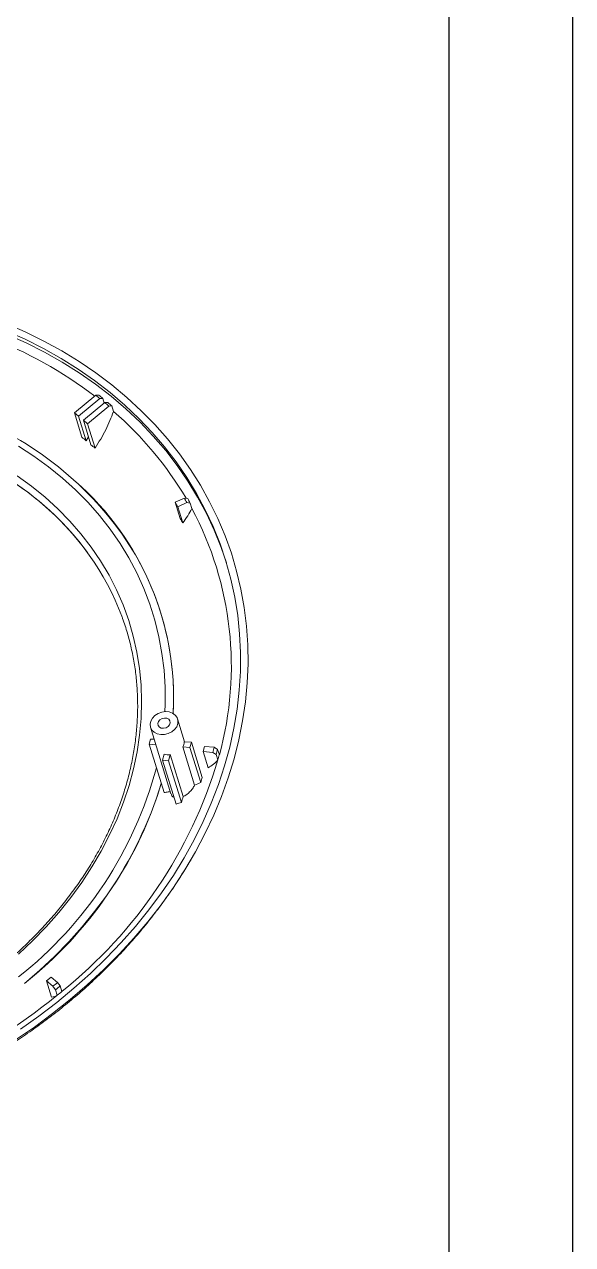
# Model space of a CAD drawing. Header units: inches. Extents: x 2104 to 3832, y 410 to 823.
# Drawn here: x 2644.5 to 2688.1, y 506.7 to 603.6 of the extents above; entities that cross this region are included whole.
import ezdxf

# ---------------------------------------------------------------- set-up
doc = ezdxf.new("R2010")
doc.units = ezdxf.units.IN

msp = doc.modelspace()

# ---------------------------------------------------------------- linework, layer by layer
for p, q in [((2688.052, 822.657), (2688.052, 409.797)), ((2678.222, 812.827), (2678.222, 419.627))]:
    msp.add_line(p, q)
at = {"color": 7, "linetype": 'Continuous', "lineweight": 15}
for p, q in [((2648.479, 572.779), (2650.176, 574.179)), ((2650.505, 573.914), (2648.803, 572.509)), ((2650.176, 574.179), (2650.406, 574.187)), ((2650.735, 573.922), (2650.505, 573.914)), ((2650.848, 573.552), (2650.735, 573.922)), ((2648.803, 572.509), (2648.479, 572.779)), ((2649.076, 570.837), (2648.479, 572.779)), ((2649.191, 572.186), (2650.894, 573.59)), ((2651.212, 573.316), (2649.515, 571.916)), ((2650.894, 573.59), (2651.123, 573.598)), ((2651.442, 573.324), (2651.212, 573.316)), ((2651.576, 572.89), (2651.442, 573.324)), ((2649.4, 570.565), (2648.803, 572.509)), ((2649.515, 571.916), (2649.191, 572.186)), ((2649.789, 570.241), (2649.191, 572.186)), ((2650.112, 569.974), (2649.515, 571.916)), ((2649.4, 570.565), (2649.592, 570.883)), ((2648.56, 567.334), (2648.557, 567.336)), ((2656.487, 565.673), (2657.209, 566.003)), ((2657.209, 566.003), (2657.48, 565.962)), ((2656.681, 565.322), (2656.487, 565.673)), ((2656.883, 564.383), (2656.487, 565.673)), ((2657.403, 565.652), (2656.681, 565.322)), ((2657.077, 564.032), (2656.681, 565.322)), ((2657.674, 565.611), (2657.403, 565.652)), ((2657.807, 565.177), (2657.674, 565.611)), ((2649.52, 561.677), (2649.519, 561.678)), ((2654.523, 547.799), (2656.148, 542.511)), ((2657.229, 546.652), (2656.674, 548.46)), ((2654.521, 546.87), (2654.412, 546.464)), ((2654.816, 546.846), (2654.521, 546.87)), ((2657.764, 546.609), (2657.195, 546.655)), ((2657.655, 546.203), (2657.764, 546.609)), ((2658.62, 543.823), (2657.764, 546.609)), ((2655.596, 542.61), (2654.412, 546.464)), ((2654.412, 546.464), (2654.946, 546.421)), ((2655.608, 545.666), (2655.479, 545.185)), ((2657.086, 546.249), (2658.02, 543.207)), ((2657.086, 546.249), (2657.655, 546.203)), ((2658.508, 543.425), (2657.655, 546.203)), ((2658.696, 545.87), (2658.805, 546.275)), ((2659.092, 544.581), (2658.696, 545.87)), ((2659.462, 545.808), (2658.696, 545.87)), ((2658.805, 546.275), (2659.571, 546.214)), ((2659.746, 545.644), (2659.462, 545.808)), ((2659.571, 546.214), (2659.855, 546.05)), ((2659.88, 545.209), (2659.746, 545.644)), ((2659.989, 545.615), (2659.855, 546.05)), ((2655.479, 545.185), (2655.958, 545.146)), ((2656.547, 541.708), (2655.479, 545.185)), ((2655.958, 545.146), (2656.088, 545.627)), ((2656.979, 541.824), (2655.958, 545.146)), ((2657.113, 542.292), (2656.088, 545.627)), ((2657.647, 537.147), (2657.714, 537.257)), ((2646.255, 527.662), (2646.625, 527.967)), ((2646.651, 526.373), (2646.255, 527.662)), ((2646.772, 527.231), (2646.255, 527.662)), ((2646.625, 527.967), (2647.143, 527.536)), ((2646.979, 526.951), (2646.772, 527.231)), ((2647.143, 527.536), (2647.349, 527.257)), ((2647.483, 526.822), (2647.349, 527.257)), ((2647.112, 526.517), (2646.979, 526.951))]:
    msp.add_line(p, q, dxfattribs=at)
at = {"color": 7, "linetype": 'Continuous', "lineweight": 15, "flags": 128}
for points in [[(2643.053, 579.876), (2644.576, 579.207), (2646.052, 578.478), (2647.48, 577.691), (2648.855, 576.847), (2650.176, 575.949), (2651.439, 574.997), (2652.643, 573.995), (2653.785, 572.943), (2654.862, 571.844), (2655.874, 570.7), (2656.816, 569.513), (2657.689, 568.286), (2658.489, 567.02), (2659.216, 565.719), (2659.868, 564.385), (2660.444, 563.021), (2660.943, 561.628), (2661.363, 560.211), (2661.704, 558.771), (2661.965, 557.312), (2662.147, 555.837), (2662.247, 554.347), (2662.266, 552.847), (2662.205, 551.339), (2662.063, 549.826), (2661.84, 548.312), (2661.537, 546.798), (2661.155, 545.288), (2660.694, 543.785), (2660.155, 542.292), (2659.54, 540.812), (2658.849, 539.348), (2658.083, 537.902), (2657.245, 536.478), (2656.336, 535.077), (2655.358, 533.704), (2654.312, 532.36), (2653.201, 531.049), (2652.027, 529.772), (2650.792, 528.533), (2649.498, 527.333), (2648.149, 526.176)], [(2644.185, 523.826), (2645.652, 524.86), (2647.07, 525.942), (2648.437, 527.069), (2649.748, 528.239), (2651.003, 529.451), (2652.198, 530.701), (2653.331, 531.986), (2654.399, 533.306), (2655.401, 534.656), (2656.335, 536.034), (2657.198, 537.438), (2657.99, 538.864), (2658.708, 540.311), (2659.35, 541.774), (2659.917, 543.251), (2660.406, 544.739), (2660.817, 546.235), (2661.149, 547.737), (2661.401, 549.241), (2661.572, 550.743), (2661.663, 552.243), (2661.673, 553.735), (2661.602, 555.218), (2661.45, 556.687), (2661.218, 558.142), (2660.906, 559.578), (2660.515, 560.992), (2660.045, 562.383), (2659.497, 563.746), (2658.873, 565.08), (2658.174, 566.382), (2657.401, 567.649), (2656.555, 568.878), (2655.638, 570.068), (2654.653, 571.216), (2653.601, 572.319), (2652.483, 573.375), (2651.304, 574.383), (2650.064, 575.34), (2648.766, 576.244), (2647.413, 577.095), (2646.007, 577.888), (2644.552, 578.625), (2643.049, 579.302)], [(2660.557, 560.853), (2660.134, 562.093), (2659.586, 563.457), (2658.962, 564.791), (2658.263, 566.092), (2657.49, 567.359), (2656.644, 568.589), (2655.727, 569.778), (2654.742, 570.926), (2653.69, 572.029), (2652.572, 573.086), (2651.393, 574.093), (2650.153, 575.05), (2648.855, 575.955), (2647.502, 576.805), (2646.096, 577.599), (2644.641, 578.335), (2643.138, 579.012)], [(2654.869, 548.736), (2654.672, 548.528), (2654.543, 548.291), (2654.492, 548.041), (2654.523, 547.798), (2654.634, 547.58), (2654.817, 547.402), (2655.057, 547.278), (2655.338, 547.218), (2655.638, 547.225), (2655.935, 547.299), (2656.207, 547.434), (2656.434, 547.622), (2656.599, 547.846), (2656.69, 548.092), (2656.699, 548.341), (2656.628, 548.574), (2656.479, 548.774), (2656.266, 548.926), (2656.003, 549.019), (2655.71, 549.046), (2655.409, 549.005), (2655.121, 548.899), (2654.869, 548.736)], [(2655.274, 548.399), (2655.157, 548.262), (2655.107, 548.104), (2655.132, 547.95), (2655.228, 547.824), (2655.38, 547.744), (2655.565, 547.723), (2655.756, 547.763), (2655.922, 547.86), (2656.039, 547.997), (2656.089, 548.155), (2656.064, 548.308), (2655.969, 548.435), (2655.816, 548.515), (2655.631, 548.536), (2655.441, 548.495), (2655.274, 548.399)], [(2648.149, 526.176), (2646.746, 525.063), (2645.293, 523.996), (2643.792, 522.978)]]:
    msp.add_lwpolyline(points, dxfattribs=at)
at = {"color": 8, "linetype": 'Continuous', "lineweight": 15, "flags": 128}
for points in [[(2655.65, 549.043), (2655.674, 549.615), (2655.674, 550.978), (2655.593, 552.331), (2655.431, 553.671), (2655.189, 554.994), (2654.867, 556.297), (2654.467, 557.578), (2653.988, 558.832), (2653.433, 560.058), (2652.802, 561.252), (2652.098, 562.412), (2651.321, 563.534), (2650.473, 564.616), (2649.557, 565.655), (2648.575, 566.649), (2647.529, 567.596), (2646.421, 568.494), (2645.254, 569.339), (2644.032, 570.131)], [(2643.937, 567.771), (2645.072, 566.95), (2646.149, 566.077), (2647.163, 565.155), (2648.114, 564.185), (2648.997, 563.17), (2649.812, 562.113), (2650.556, 561.016), (2651.227, 559.883), (2651.823, 558.715), (2652.344, 557.516), (2652.787, 556.288), (2653.152, 555.036), (2653.437, 553.762), (2653.642, 552.469), (2653.767, 551.161), (2653.81, 549.841), (2653.773, 548.512), (2653.654, 547.178), (2653.455, 545.841), (2653.176, 544.506), (2652.818, 543.176), (2652.381, 541.854), (2651.866, 540.543), (2651.275, 539.247), (2650.61, 537.968), (2649.872, 536.711), (2649.062, 535.479), (2648.184, 534.274), (2647.238, 533.099), (2646.229, 531.958), (2645.157, 530.853), (2644.026, 529.788)], [(2655.371, 543.342), (2655.073, 542.373), (2654.584, 541.003), (2654.017, 539.647), (2653.375, 538.306), (2652.659, 536.985), (2651.871, 535.686), (2651.012, 534.412), (2650.084, 533.166), (2649.091, 531.951), (2648.033, 530.77), (2646.913, 529.626), (2645.735, 528.522), (2644.5, 527.459)]]:
    msp.add_lwpolyline(points, dxfattribs=at)
at = {"color": 7, "linetype": 'Continuous', "lineweight": 15}
for centre, radius, start, end in [((2629.377, 546.854), 34.228, 52.76705, 68.9229), ((2631.104, 550.22), 30.623, 50.68833, 51.47941), ((2631.213, 550.084), 30.811, 50.68539, 51.47162), ((2631.44, 550.624), 30.098, 48.93333, 49.73358), ((2631.549, 550.487), 30.286, 48.94124, 49.73653), ((2633.287, 551.726), 27.971, 30.67833, 49.16823), ((2630.409, 547.558), 26.834, 33.19878, 69.29112), ((2630.582, 547.682), 23.548, 36.46427, 58.38764), ((2633.443, 550.121), 22.909, 356.93684, 48.70969), ((2634.451, 553.22), 26.103, 28.44341, 29.32329), ((2631.896, 548.887), 21.774, 20.82877, 49.86046), ((2634.58, 553.101), 26.264, 28.44612, 29.32058), ((2634.41, 552.665), 26.532, 344.59089, 28.13688), ((2656.353, 546.664), 0.842, 330.48983, 359.37842), ((2655.947, 546.875), 1.256, 254.34857, 276.43764), ((2630.483, 553.826), 30.068, 344.53377, 345.33448), ((2630.587, 553.711), 30.254, 344.53623, 345.33201), ((2624.183, 555.904), 37.264, 308.70118, 343.3218), ((2630.72, 553.276), 30.254, 344.53623, 345.33201), ((2624.324, 552.927), 32.497, 308.38365, 342.83292), ((2618.415, 561.98), 44.851, 309.21648, 309.82981), ((2618.444, 561.915), 45.13, 309.21837, 309.82792), ((2615.931, 565.211), 49.694, 280.36527, 308.86329), ((2618.578, 561.481), 45.13, 309.21837, 309.82792)]:
    msp.add_arc(centre, radius, start, end, dxfattribs=at)
at = {"color": 8, "linetype": 'Continuous', "lineweight": 15}
for centre, radius, start, end in [((2629.6, 546.401), 25.155, 49.51292, 58.01534), ((2633.757, 550.187), 22.596, 356.73035, 32.27024), ((2624.522, 552.756), 31.542, 308.23222, 344.99322)]:
    msp.add_arc(centre, radius, start, end, dxfattribs=at)
at = {"color": 7, "linetype": 'Continuous', "lineweight": 15}
for points, knots in [([(2650.112, 569.974), (2650.429, 570.455), (2650.714, 570.939), (2651.084, 571.669), (2651.197, 571.913), (2651.404, 572.404), (2651.496, 572.648), (2651.576, 572.89)], [0, 0, 0, 0, 0.5, 0.5, 0.75, 0.75, 1, 1, 1, 1]), ([(2652.218, 556.671), (2652.247, 556.597), (2652.427, 556.145), (2652.691, 555.29), (2653.002, 554.109), (2653.237, 552.908), (2653.401, 551.691), (2653.492, 550.462), (2653.511, 549.222), (2653.457, 547.976), (2653.331, 546.725), (2653.133, 545.473), (2652.864, 544.223), (2652.523, 542.977), (2652.113, 541.738), (2651.633, 540.509), (2651.085, 539.292), (2650.47, 538.092), (2649.79, 536.909), (2649.046, 535.748), (2648.24, 534.61), (2647.373, 533.498), (2646.449, 532.415), (2645.467, 531.363), (2644.432, 530.345), (2643.345, 529.362), (2642.209, 528.418), (2641.026, 527.514), (2639.799, 526.652), (2638.531, 525.835), (2637.224, 525.064), (2635.883, 524.341), (2634.509, 523.668), (2633.106, 523.046), (2631.677, 522.476), (2630.225, 521.96), (2628.754, 521.503), (2627.588, 521.176), (2626.91, 521.023), (2626.732, 520.982)], [0, 0, 0, 0, 0.005518, 0.033741, 0.061967, 0.090193, 0.118416, 0.146633, 0.174844, 0.203046, 0.231237, 0.259418, 0.287588, 0.315747, 0.343895, 0.372033, 0.400161, 0.428281, 0.456394, 0.484499, 0.512599, 0.540695, 0.568786, 0.596874, 0.62496, 0.653044, 0.681126, 0.709207, 0.737287, 0.765367, 0.793446, 0.821525, 0.849603, 0.877682, 0.90576, 0.933838, 0.961916, 0.989994, 1, 1, 1, 1]), ([(2657.113, 542.292), (2657.201, 542.334), (2657.291, 542.387), (2657.465, 542.512), (2657.548, 542.583), (2657.708, 542.743), (2657.783, 542.83), (2657.883, 542.968), (2657.915, 543.016), (2657.972, 543.112), (2657.998, 543.159), (2658.02, 543.207)], [0, 0, 0, 0, 0.25, 0.25, 0.5, 0.5, 0.75, 0.75, 0.875, 0.875, 1, 1, 1, 1]), ([(2656.093, 542.691), (2656.04, 542.681), (2655.986, 542.672), (2655.877, 542.654), (2655.765, 542.635), (2655.653, 542.618), (2655.596, 542.61)], [0, 0, 0, 0, 0.324659, 0.324726, 0.662014, 1, 1, 1, 1]), ([(2656.16, 542.515), (2656.171, 542.476), (2656.202, 542.358), (2656.29, 542.263), (2656.375, 542.241), (2656.384, 542.239)], [0, 0, 0, 0, 0.311318, 0.930144, 1, 1, 1, 1]), ([(2597.602, 518.337), (2597.86, 518.218), (2598.595, 517.88), (2599.84, 517.38), (2601.332, 516.836), (2602.854, 516.35), (2604.401, 515.918), (2605.971, 515.543), (2607.561, 515.224), (2609.169, 514.962), (2610.792, 514.757), (2612.426, 514.609), (2614.07, 514.517), (2615.72, 514.482), (2617.373, 514.503), (2619.023, 514.58), (2620.667, 514.711), (2622.296, 514.894), (2623.895, 515.127), (2625.431, 515.4), (2626.813, 515.689), (2628.011, 515.971), (2629.311, 516.307), (2630.81, 516.74), (2632.2, 517.194), (2633.397, 517.618), (2634.416, 518.002), (2635.62, 518.489), (2636.872, 519.033), (2638.167, 519.64), (2639.486, 520.304), (2640.815, 521.024), (2642.144, 521.796), (2643.465, 522.62), (2644.771, 523.494), (2646.057, 524.417), (2647.317, 525.386), (2648.547, 526.399), (2649.744, 527.457), (2650.903, 528.556), (2652.023, 529.696), (2653.099, 530.873), (2654.128, 532.088), (2655.11, 533.337), (2656.038, 534.62), (2656.861, 535.843), (2657.347, 536.651), (2657.564, 537.011)], [0, 0, 0, 0, 0.0130776, 0.0371257, 0.0611914, 0.0852701, 0.1093565, 0.1334458, 0.1575331, 0.1816133, 0.2056812, 0.2297306, 0.2537538, 0.2777404, 0.301676, 0.3255382, 0.3492901, 0.3728658, 0.3961316, 0.4187708, 0.4397999, 0.4566284, 0.4714475, 0.497273, 0.5233821, 0.5340082, 0.5516465, 0.5699757, 0.5896504, 0.6101962, 0.6314217, 0.6531743, 0.6753451, 0.6978536, 0.7206388, 0.7436536, 0.7668608, 0.7902304, 0.8137382, 0.8373634, 0.8610889, 0.8848992, 0.9087809, 0.9327217, 0.95671, 0.9807349, 1, 1, 1, 1])]:
    msp.add_open_spline(points, degree=3, knots=knots, dxfattribs=at)
for points in [[(2649.076, 570.837), (2649.184, 570.746), (2649.292, 570.655), (2649.4, 570.565)], [(2649.789, 570.241), (2649.897, 570.151), (2650.005, 570.062), (2650.112, 569.974)], [(2657.077, 564.032), (2657.366, 564.41), (2657.61, 564.792), (2657.807, 565.177)], [(2656.883, 564.383), (2656.948, 564.266), (2657.012, 564.149), (2657.077, 564.032)], [(2659.092, 544.581), (2659.402, 544.766), (2659.665, 544.975), (2659.88, 545.209)], [(2658.62, 543.823), (2658.583, 543.69), (2658.546, 543.557), (2658.508, 543.425)], [(2658.508, 543.425), (2658.353, 543.347), (2658.191, 543.274), (2658.02, 543.207)], [(2656.979, 541.824), (2656.838, 541.783), (2656.694, 541.744), (2656.547, 541.708)], [(2657.113, 542.292), (2657.068, 542.136), (2657.024, 541.98), (2656.979, 541.824)], [(2646.651, 526.373), (2646.839, 526.376), (2646.993, 526.424), (2647.112, 526.517)]]:
    msp.add_open_spline(points, degree=3, dxfattribs=at)

doc.saveas('drawing.dxf')
